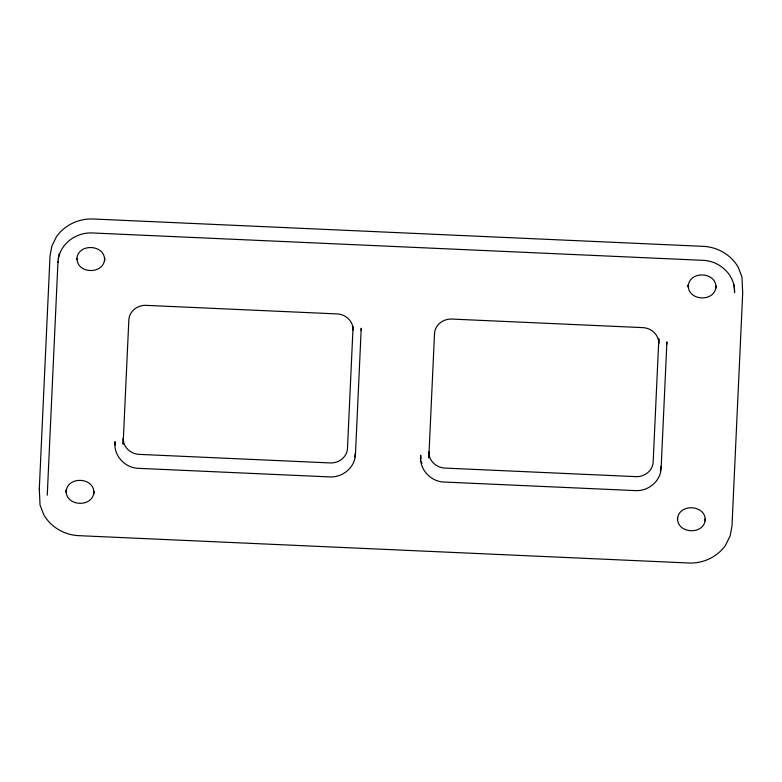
<?xml version="1.0" encoding="UTF-8"?>
<svg xmlns="http://www.w3.org/2000/svg" width="782" height="782" viewBox="0 0 782 782"><rect width="100%" height="100%" fill="white"/><g stroke="black" fill="none" stroke-linecap="round" stroke-linejoin="round"><path stroke-width="1.17" d="M353.083 327.687L353.005 330.072C353.464 321.461 346.006 314.423 337.413 313.934L145.843 305.351C137.241 305.068 129.167 311.402 128.835 320.024L123.116 444.205L123.312 438.223C122.852 446.845 130.311 453.873 138.903 454.362L330.473 462.944C339.075 463.227 347.149 456.903 347.482 448.272L353.083 326.524M361.147 330.444L361.225 328.196L355.439 454.616C354.911 467.577 342.575 477.607 329.906 476.922L138.346 468.33C124.768 467.949 113.195 455.271 115.042 441.595L115.374 445.232M658.845 338.987L658.688 343.777C659.148 335.155 651.689 328.127 643.097 327.638L451.527 319.056C442.925 318.773 434.851 325.097 434.518 333.728L428.8 457.91L428.995 451.928C428.536 460.539 435.994 467.577 444.587 468.066L636.157 476.649C644.759 476.932 652.833 470.598 653.166 461.976L658.825 339.017M666.841 344.148L666.909 341.9L661.122 468.32C660.594 481.282 648.258 491.311 635.59 490.617L444.029 482.035C430.452 481.653 418.878 468.965 420.726 455.3L421.058 458.936M47.252 495.241L57.985 261.383M58.249 259.028L59.315 253.329M57.966 262.41C58.63 245.147 74.994 232.215 92.002 232.948L703.37 260.347C720.369 261.129 735.491 275.489 734.552 292.742L734.093 284.716M76.841 259.516C77.066 242.723 105.873 244.004 104.553 260.758L104.632 258.51C104.524 274.668 76.89 274.414 77.017 258.412M354.627 457.167L355.292 453.57M660.311 470.872L661.201 466.072M715.999 285.919C715.774 302.702 686.967 301.422 688.287 284.677L688.209 286.916C688.434 270.132 717.241 271.403 715.921 288.157M677.495 519.747C677.72 502.963 706.527 504.243 705.208 520.988L705.286 518.749C705.061 535.533 676.254 534.253 677.564 517.508M421.283 461.36L422.006 463.267M39.296 488.897L40.029 504.986L43.733 514.683C50.762 526.98 64.016 534.761 78.073 535.621L689.441 563.03C703.526 563.421 717.426 556.862 725.559 545.25L730.134 535.914L731.981 525.934L742.704 293.103L741.971 277.014L738.267 267.317C731.238 255.02 717.984 247.239 703.927 246.379L92.559 218.97C78.474 218.579 64.574 225.138 56.441 236.75L51.866 246.086L50.019 256.066L39.296 488.897M66.196 490.099L66.128 492.347C66.343 475.554 95.16 476.834 93.84 493.589L93.918 491.34C93.693 508.134 64.886 506.853 66.196 490.099"/></g></svg>
